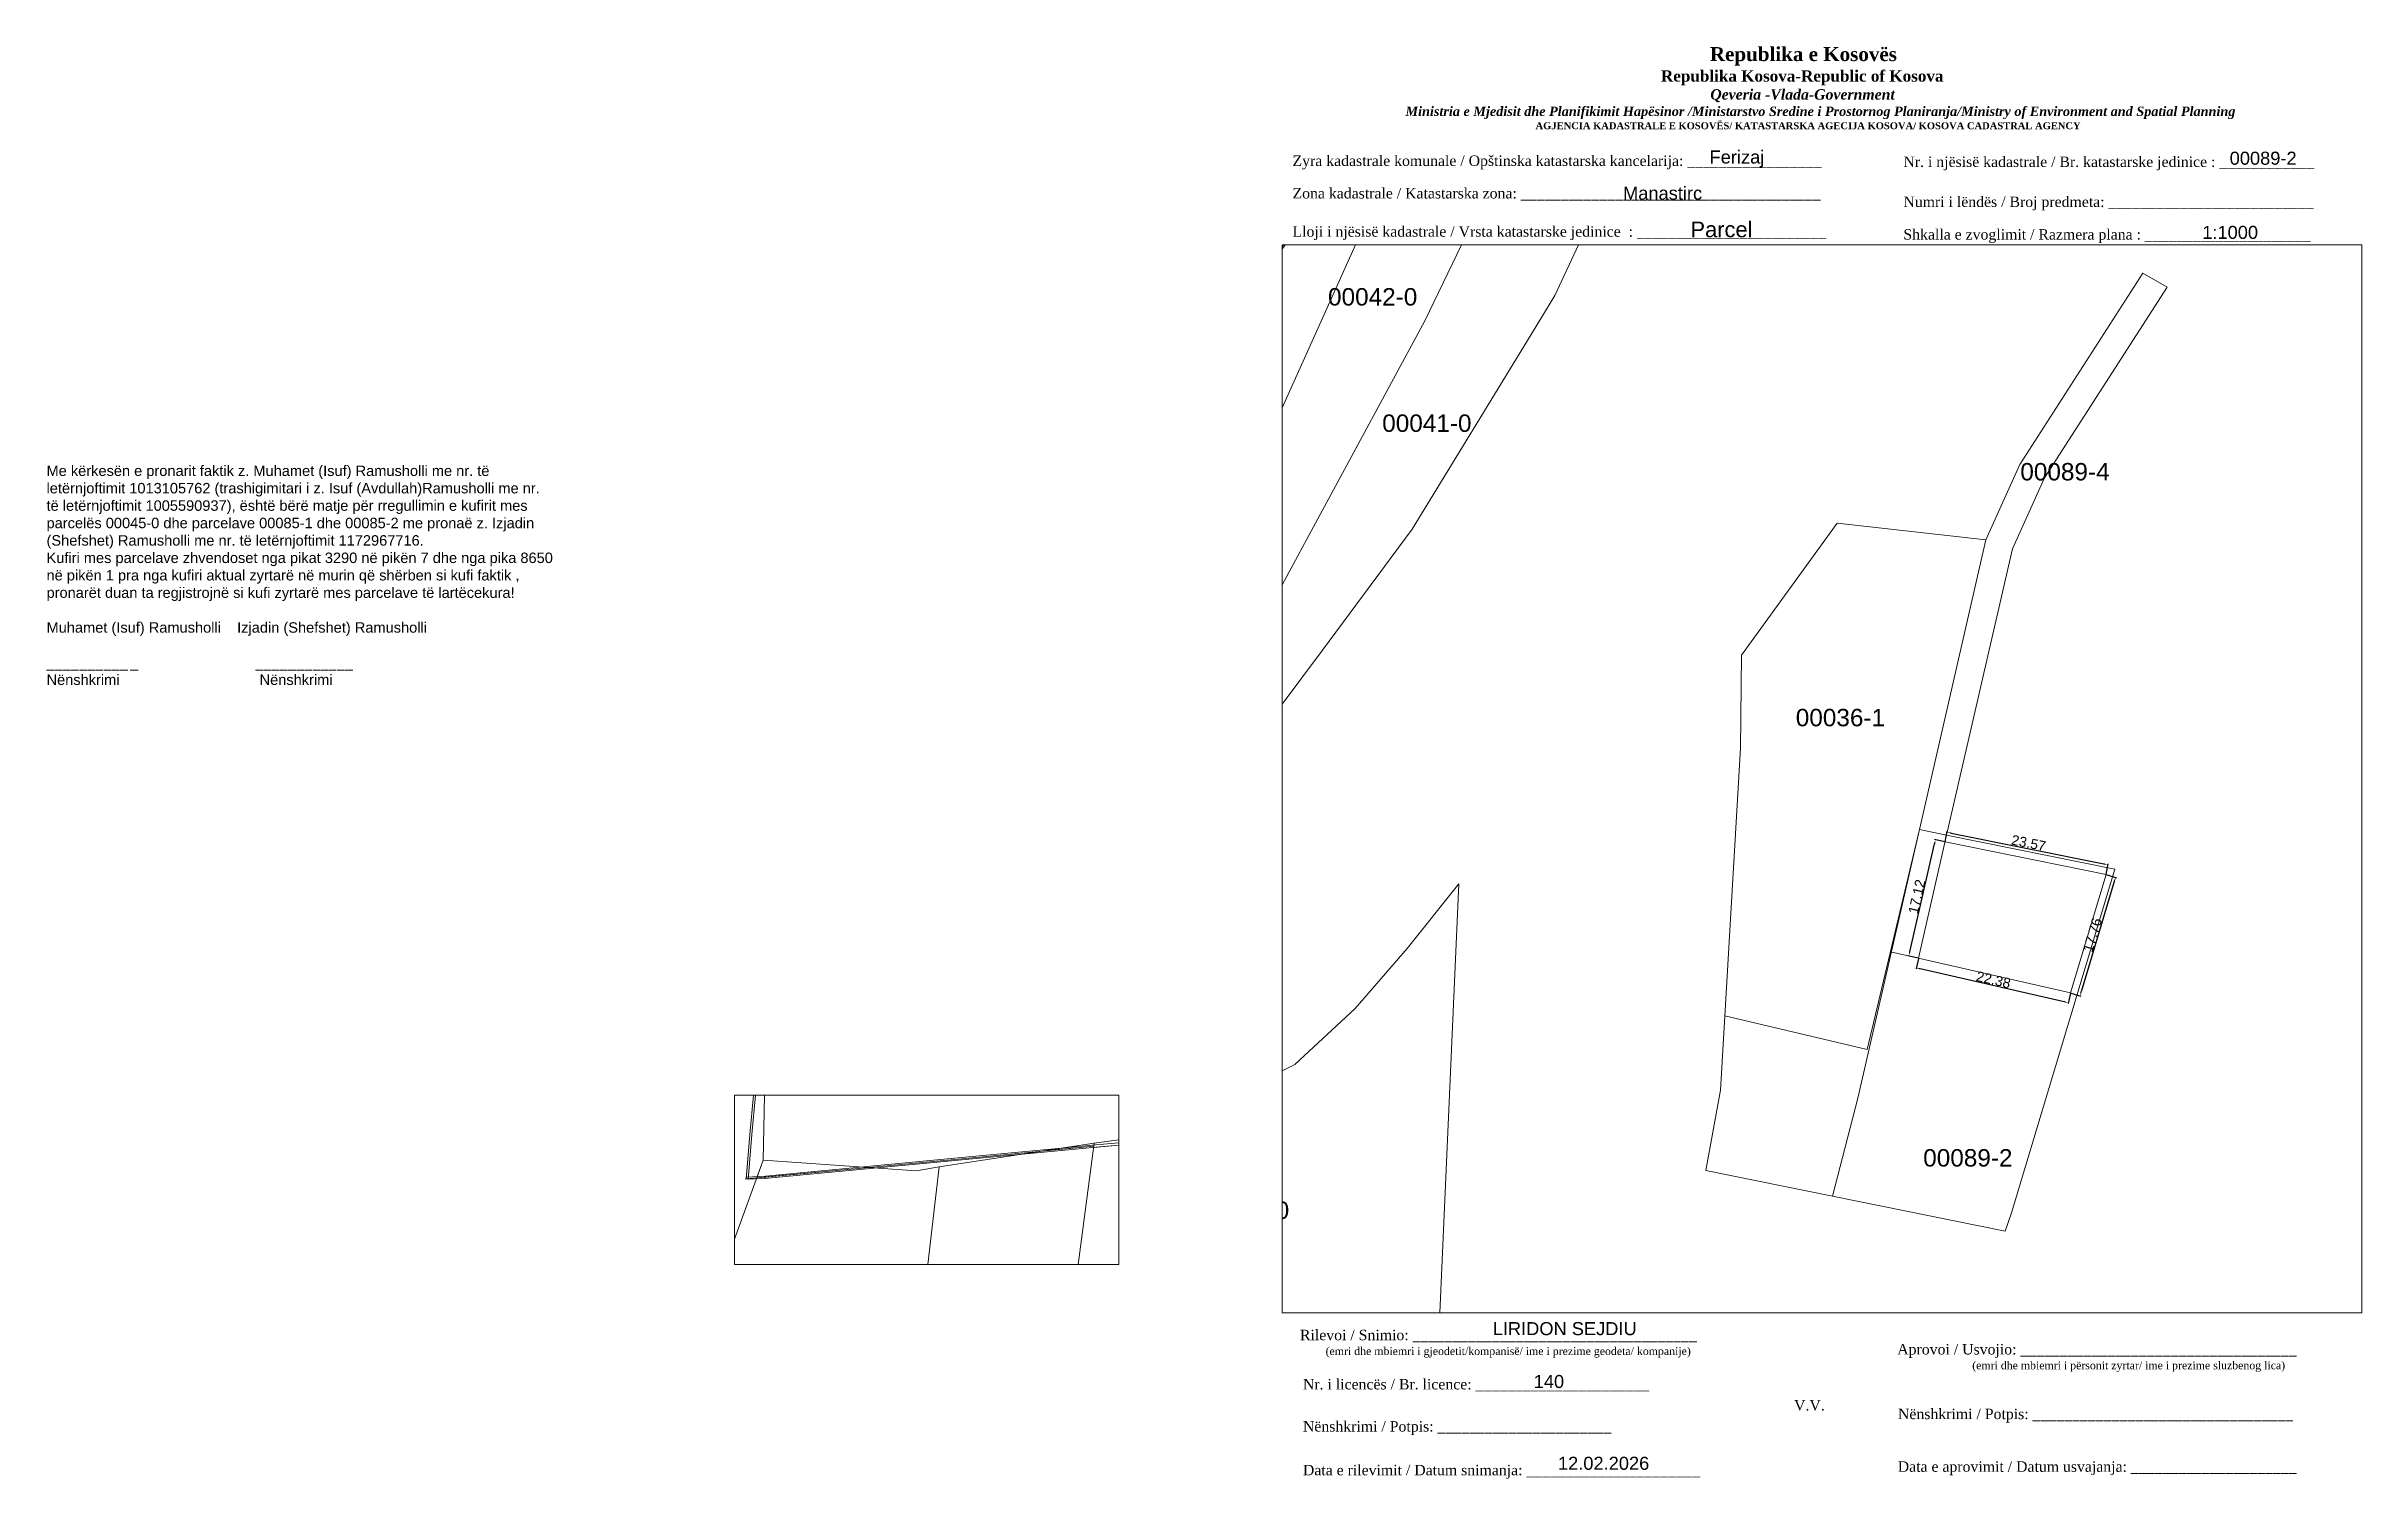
# Paper-space layout 'Manuali' of a CAD drawing. Header units: metres. Extents: x -236 to 208, y 2 to 276.
# The model-space entities are those that its viewports show. They can reach past a viewport. Long polylines and large blocks are cut down to what shows.
import ezdxf

# ---------------------------------------------------------------- set-up
doc = ezdxf.new("R2010")
doc.units = ezdxf.units.M
doc.header["$PDMODE"] = 32
doc.header["$PDSIZE"] = 0.75
doc.layers.get('0').update_dxf_attribs({"lineweight": 0})
doc.layers.get('Defpoints').update_dxf_attribs({"lineweight": 0})
for name, color, linetype, lineweight in [('asfallt', 44, 'Continuous', 0), ('Korniza e jashtme', 7, 'Continuous', 0), ('muri', 32, 'Continuous', 0), ('Ndarjet', 1, 'Continuous', 0), ('Nr Parceles Baze', 7, 'Continuous', 0), ('parc e rregulluar', 3, 'Continuous', 0), ('Parc-Kojshi', 251, 'Continuous', 0), ('Parcela Baze', 7, 'Continuous', 0), ('ParcReNet_12', 5, 'Continuous', 0), ('rregullimi', 1, 'Continuous', 0), ('YourDimensionLayer', 5, 'Continuous', 0)]:
    doc.layers.add(name, color=color, linetype=linetype, lineweight=lineweight)
doc.styles.get("Standard").update_dxf_attribs({"font": 'arial.ttf'})
doc.dimstyles.get("Standard").update_dxf_attribs({"dimtxt": 1.9, "dimasz": 1, "dimexe": 0.18, "dimexo": 0.0625, "dimgap": 0.09, "dimtad": 1, "dimzin": 0, "dimdsep": 46, "dimtxsty": 'Standard', "dimcen": 0, "dimadec": 0, "dimazin": 0, "dimtfac": 1, "dimtofl": 0, "dimtmove": 0, "dimatfit": 3, "dimfxl": 1, "dimtolj": 1, "dimtzin": 0, "dimarcsym": 0})

# ---------------------------------------------------------------- blocks, each defined once
blk = doc.blocks.new('*D56')
at = {"layer": 'Defpoints', "color": 0, "transparency": 16777216}
for p in [(7508539.85, 4691204.06), (7508534.74, 4691187.05), (7508536.1, 4691186.64)]:
    blk.add_point(p, dxfattribs=at)
at = {"layer": 'YourDimensionLayer', "color": 0, "lineweight": -2, "transparency": 16777216}
for p, q in [((7508541.04, 4691203.08), (7508536.27, 4691187.22)), ((7508539.89, 4691204.05), (7508541.34, 4691203.61)), ((7508534.78, 4691187.04), (7508536.23, 4691186.6))]:
    blk.add_line(p, q, dxfattribs=at)
at = {"layer": 'YourDimensionLayer', "color": 0, "transparency": 16777216}
for points in [[(7508540.94, 4691203.11), (7508541.14, 4691203.05), (7508541.21, 4691203.65)], [(7508536.18, 4691187.24), (7508536.37, 4691187.19), (7508536.1, 4691186.64)]]:
    blk.add_solid(points, dxfattribs=at)
at = {"layer": 'YourDimensionLayer', "color": 0, "transparency": 16777216, "insert": (7508537.9, 4691195.38), "char_height": 1.425, "attachment_point": 5, "rotation": 73.2784}
blk.add_mtext('\\A1;17.76', dxfattribs=at)
blk = doc.blocks.new('*D57')
at = {"layer": 'Defpoints', "color": 0, "transparency": 16777216}
for p in [(7508512.92, 4691192.05), (7508512.6, 4691190.66), (7508534.74, 4691187.05)]:
    blk.add_point(p, dxfattribs=at)
at = {"layer": 'YourDimensionLayer', "color": 0, "lineweight": -2, "transparency": 16777216}
for p, q in [((7508512.91, 4691192.01), (7508512.57, 4691190.53)), ((7508533.83, 4691185.8), (7508513.19, 4691190.53)), ((7508534.73, 4691187.01), (7508534.39, 4691185.53))]:
    blk.add_line(p, q, dxfattribs=at)
at = {"layer": 'YourDimensionLayer', "color": 0, "transparency": 16777216}
for points in [[(7508513.21, 4691190.63), (7508513.17, 4691190.43), (7508512.6, 4691190.66)], [(7508533.86, 4691185.89), (7508533.81, 4691185.7), (7508534.42, 4691185.66)]]:
    blk.add_solid(points, dxfattribs=at)
at = {"layer": 'YourDimensionLayer', "color": 0, "transparency": 16777216, "insert": (7508523.69, 4691188.94), "char_height": 1.425, "attachment_point": 5, "rotation": 347.0852}
blk.add_mtext('\\A1;22.38', dxfattribs=at)
blk = doc.blocks.new('*D58')
at = {"layer": 'Defpoints', "color": 0, "transparency": 16777216}
for p in [(7508515.36, 4691209.06), (7508516.75, 4691208.74), (7508512.92, 4691192.05)]:
    blk.add_point(p, dxfattribs=at)
at = {"layer": 'YourDimensionLayer', "color": 0, "lineweight": -2, "transparency": 16777216}
for p, q in [((7508511.67, 4691192.96), (7508515.23, 4691208.47)), ((7508516.7, 4691208.75), (7508515.23, 4691209.09)), ((7508512.88, 4691192.06), (7508511.4, 4691192.4))]:
    blk.add_line(p, q, dxfattribs=at)
at = {"layer": 'YourDimensionLayer', "color": 0, "transparency": 16777216}
for points in [[(7508515.13, 4691208.5), (7508515.32, 4691208.45), (7508515.36, 4691209.06)], [(7508511.57, 4691192.98), (7508511.76, 4691192.93), (7508511.53, 4691192.37)]]:
    blk.add_solid(points, dxfattribs=at)
at = {"layer": 'YourDimensionLayer', "color": 0, "transparency": 16777216, "insert": (7508512.68, 4691200.89), "char_height": 1.425, "attachment_point": 5, "rotation": 77.0848}
blk.add_mtext('\\A1;17.12', dxfattribs=at)
blk = doc.blocks.new('*D59')
at = {"layer": 'Defpoints', "color": 0, "transparency": 16777216}
for p in [(7508516.75, 4691208.74), (7508540.13, 4691205.46), (7508539.85, 4691204.06)]:
    blk.add_point(p, dxfattribs=at)
at = {"layer": 'YourDimensionLayer', "color": 0, "lineweight": -2, "transparency": 16777216}
for p, q in [((7508516.76, 4691208.78), (7508517.06, 4691210.27)), ((7508517.62, 4691210.02), (7508539.54, 4691205.58)), ((7508539.86, 4691204.11), (7508540.16, 4691205.59))]:
    blk.add_line(p, q, dxfattribs=at)
at = {"layer": 'YourDimensionLayer', "color": 0, "transparency": 16777216}
for points in [[(7508517.64, 4691210.11), (7508517.6, 4691209.92), (7508517.03, 4691210.14)], [(7508539.56, 4691205.68), (7508539.52, 4691205.48), (7508540.13, 4691205.46)]]:
    blk.add_solid(points, dxfattribs=at)
at = {"layer": 'YourDimensionLayer', "color": 0, "transparency": 16777216, "insert": (7508528.74, 4691208.58), "char_height": 1.425, "attachment_point": 5, "rotation": 348.5551}
blk.add_mtext('\\A1;23.57', dxfattribs=at)

msp = doc.modelspace()

# ---------------------------------------------------------------- linework, layer by layer
at = {"layer": 'asfallt', "elevation": 666.05, "flags": 128}
for points in [[(7508339.866, 4691106.945), (7508340.197, 4691111.237), (7508343.59, 4691147.585), (7508342.277, 4691169.526), (7508342.414, 4691189.102), (7508344.793, 4691200.879), (7508346.617, 4691205.672), (7508353.034, 4691222.349), (7508389.669, 4691259.805), (7508394.313, 4691264.835), (7508410.719, 4691281.242), (7508418.288, 4691289.603), (7508431.579, 4691308.217), (7508446.844, 4691337.695)], [(7508340.065, 4691106.93), (7508340.396, 4691111.22), (7508343.791, 4691147.582), (7508342.477, 4691169.531), (7508342.614, 4691189.081), (7508344.986, 4691200.823), (7508346.804, 4691205.601), (7508353.206, 4691222.239), (7508389.814, 4691259.667), (7508394.457, 4691264.696), (7508410.864, 4691281.104), (7508418.444, 4691289.477), (7508431.75, 4691308.112), (7508446.871, 4691337.312)]]:
    msp.add_lwpolyline(points, dxfattribs=at)
at = {"layer": 'muri', "flags": 128}
for points, elevation in [([(7508407.263, 4691113.077), (7508399.382, 4691112.372), (7508373.353, 4691110.014), (7508370.048, 4691109.706), (7508361.516, 4691108.897), (7508341.613, 4691107.023), (7508339.772, 4691106.939)], 665.302), ([(7508407.243, 4691113.295), (7508399.362, 4691112.59), (7508373.333, 4691110.232), (7508370.028, 4691109.924), (7508361.495, 4691109.115), (7508341.717, 4691107.252), (7508339.855, 4691107.133)], 665.302), ([(7508339.855, 4691107.133), (7508341.717, 4691107.252)], 666.169), ([(7508341.717, 4691107.252), (7508341.737, 4691107.035)], 665.302)]:
    msp.add_lwpolyline(points, dxfattribs=dict(at, elevation=elevation))
at = {"layer": 'Ndarjet', "flags": 128}
for points in [[(7508485.141, 4691183.793), (7508505.582, 4691178.955), (7508513.05, 4691210.508)], [(7508516.972, 4691209.714), (7508512.922, 4691192.053)], [(7508516.774, 4691208.734), (7508539.848, 4691204.062), (7508534.737, 4691187.051), (7508508.9, 4691192.975)]]:
    msp.add_lwpolyline(points, dxfattribs=at)
at = {"layer": 'parc e rregulluar', "flags": 128}
for points in [[(7508417.624, 4691223.226), (7508427.354, 4691236.275), (7508440.265, 4691253.674), (7508457.313, 4691281.623), (7508460.716, 4691287.202), (7508474.215, 4691316.171)], [(7508431.39, 4691308.333), (7508418.115, 4691289.742)], [(7508343.59, 4691147.585), (7508340.197, 4691111.237), (7508339.87, 4691106.996), (7508340.882, 4691107.089), (7508351.645, 4691108.078), (7508361.505, 4691109.006), (7508368.178, 4691109.639), (7508373.139, 4691110.104), (7508373.179, 4691110.41), (7508399.51, 4691113.941)]]:
    msp.add_lwpolyline(points, dxfattribs=at)
at = {"layer": 'Parc-Kojshi', "flags": 128}
for points in [[(7508410.976, 4691281.274), (7508431.497, 4691309.012)], [(7508334.931, 4691090.794), (7508341.501, 4691108.784), (7508342.282, 4691146.602)]]:
    msp.add_lwpolyline(points, dxfattribs=at)
at = {"layer": 'Parcela Baze', "flags": 128}
for points in [[(7508404.223, 4691192.058), (7508409.742, 4691183.339), (7508369.332, 4691177.721), (7508340.882, 4691174.732), (7508342.903, 4691197.001), (7508353.434, 4691218.609), (7508362.824, 4691232.598), (7508410.976, 4691281.274), (7508431.497, 4691309.012), (7508445.338, 4691338.76), (7508450.398, 4691335.18), (7508439.537, 4691311.022), (7508405.344, 4691234.996), (7508395.793, 4691205.378), (7508399.873, 4691198.928), (7508404.223, 4691192.058)], [(7508461.488, 4691323.83), (7508442.066, 4691283.563), (7508411.614, 4691227.227), (7508399.873, 4691198.928), (7508395.793, 4691205.378), (7508405.344, 4691234.996), (7508439.537, 4691311.022), (7508450.398, 4691335.18), (7508451.728, 4691334.25), (7508461.488, 4691323.83)], [(7508474.797, 4691317.42), (7508460.716, 4691287.202), (7508457.313, 4691281.623), (7508440.265, 4691253.674), (7508427.354, 4691236.275), (7508417.624, 4691223.226), (7508410.853, 4691209.567), (7508404.223, 4691192.058), (7508399.873, 4691198.928), (7508411.614, 4691227.227), (7508442.066, 4691283.563), (7508461.488, 4691323.83), (7508474.797, 4691317.42)], [(7508548.635, 4691288.422), (7508531.017, 4691261.012), (7508526.404, 4691250.845), (7508516.972, 4691209.714), (7508513.05, 4691210.508), (7508522.595, 4691252.131), (7508527.495, 4691262.93), (7508545.156, 4691290.408), (7508548.635, 4691288.422)], [(7508500.591, 4691157.87), (7508482.397, 4691161.541), (7508484.522, 4691173.086), (7508487.364, 4691222.214), (7508487.534, 4691235.573), (7508501.275, 4691254.512), (7508522.595, 4691252.131), (7508513.05, 4691210.508), (7508504.212, 4691171.965), (7508500.591, 4691157.87)], [(7508513.05, 4691210.508), (7508516.972, 4691209.714), (7508541.121, 4691204.825), (7508526.292, 4691155.465), (7508525.369, 4691152.871), (7508500.591, 4691157.87), (7508504.212, 4691171.965), (7508513.05, 4691210.508)], [(7508416.152, 4691173.191), (7508423.38, 4691176.79), (7508432.06, 4691184.83), (7508439.53, 4691193.43), (7508446.956, 4691202.74), (7508443.961, 4691135.849), (7508435.662, 4691062.254), (7508434.606, 4691062.787), (7508423.958, 4691068.162), (7508398.65, 4691085.263), (7508411.45, 4691127.241), (7508412.881, 4691137.761), (7508416.152, 4691173.191)], [(7508409.742, 4691183.339), (7508416.262, 4691174.389), (7508406.882, 4691169.779), (7508402.931, 4691137.869), (7508399.51, 4691113.941), (7508373.179, 4691110.41), (7508358.345, 4691108.123), (7508356.161, 4691107.763), (7508341.501, 4691108.784), (7508342.282, 4691146.602), (7508343.162, 4691164.362), (7508340.882, 4691174.732), (7508369.332, 4691177.721), (7508409.742, 4691183.339)], [(7508402.931, 4691137.869), (7508412.881, 4691137.761), (7508411.45, 4691127.241), (7508398.65, 4691085.263), (7508396.13, 4691073.883), (7508388.369, 4691029.875), (7508384.109, 4691010.615), (7508381.889, 4690992.706), (7508376.368, 4690965.557), (7508376.348, 4690965.447), (7508368.549, 4690975.077), (7508361.909, 4690980.347), (7508362.939, 4691008.496), (7508364.619, 4691026.805), (7508366.37, 4691052.325), (7508369.22, 4691080.534), (7508373.179, 4691110.41), (7508399.51, 4691113.941), (7508402.931, 4691137.869)], [(7508357.205, 4690983.174), (7508354.419, 4691006.826), (7508352.558, 4691029.067), (7508352.594, 4691043.538), (7508352.886, 4691051.323), (7508353.23, 4691060.99), (7508356.509, 4691092.296), (7508358.345, 4691108.123), (7508373.179, 4691110.41), (7508369.22, 4691080.534), (7508366.37, 4691052.325), (7508364.619, 4691026.805), (7508362.939, 4691008.496), (7508361.909, 4690980.347), (7508357.205, 4690983.174)], [(7508358.345, 4691108.123), (7508356.509, 4691092.296), (7508353.23, 4691060.99), (7508352.886, 4691051.323), (7508332.16, 4691051.844), (7508332.161, 4691061.345), (7508334.931, 4691090.794), (7508341.501, 4691108.784), (7508356.161, 4691107.763), (7508358.345, 4691108.123)]]:
    msp.add_lwpolyline(points, dxfattribs=at)
at = {"layer": 'Parcela Baze', "elevation": 665.302, "flags": 128}
msp.add_lwpolyline([(7508407.127, 4691113.065), (7508399.382, 4691112.372), (7508373.123, 4691109.985)], dxfattribs=at)
at = {"layer": 'ParcReNet_12', "flags": 128}
for points in [[(7508399.51, 4691113.941), (7508373.179, 4691110.41), (7508373.139, 4691110.104), (7508368.178, 4691109.639), (7508361.505, 4691109.006), (7508351.645, 4691108.078), (7508340.882, 4691107.089), (7508341.501, 4691108.784), (7508342.282, 4691146.602)], [(7508410.976, 4691281.274), (7508431.497, 4691309.012)], [(7508474.797, 4691317.42), (7508460.716, 4691287.202), (7508457.313, 4691281.623), (7508440.265, 4691253.674), (7508427.354, 4691236.275), (7508417.624, 4691223.226)]]:
    msp.add_lwpolyline(points, dxfattribs=at)
at = {"layer": 'rregullimi', "flags": 128}
msp.add_lwpolyline([(7508340.882, 4691107.089), (7508341.726, 4691107.143), (7508351.645, 4691108.078), (7508361.505, 4691109.006), (7508368.178, 4691109.639), (7508370.038, 4691109.815), (7508373.139, 4691110.104)], dxfattribs=at)

# ---------------------------------------------------------------- texts
at = {"layer": 'Nr Parceles Baze'}
msp.add_text('00044-0', height=2.5, dxfattribs=at).set_placement((7508409.777, 4691154.603))
at = {"layer": 'Parcela Baze'}
for s, p in [('00042-0', (7508428.166, 4691285.769)), ('00041-0', (7508435.946, 4691267.626)), ('00089-4', (7508527.546, 4691260.653)), ('00036-1', (7508495.311, 4691225.351)), ('00089-2', (7508513.605, 4691162.132))]:
    msp.add_text(s, height=2.5, dxfattribs=at).set_placement(p)

# ---------------------------------------------------------------- dimensions: what is measured, and where the dimension line sits
at = {"layer": 'YourDimensionLayer'}
for p1, p2, picture, middle in [((7508516.748, 4691208.739), (7508539.848, 4691204.062), '*D59', (7508528.739, 4691208.577)), ((7508512.922, 4691192.053), (7508516.748, 4691208.739), '*D58', (7508512.683, 4691200.89)), ((7508539.848, 4691204.062), (7508534.737, 4691187.051), '*D56', (7508537.896, 4691195.375)), ((7508534.737, 4691187.051), (7508512.922, 4691192.053), '*D57', (7508523.689, 4691188.939))]:
    dim = msp.add_aligned_dim(p1=p1, p2=p2, distance=1.425, dimstyle='Standard', override={"dimscale": 0.75, "dimasz": 0.8}, dxfattribs=at)
    dim.commit()
    dim.dimension.update_dxf_attribs({"geometry": picture, "text_midpoint": middle})

psp = doc.layouts.new('Manuali')

# ---------------------------------------------------------------- texts
for s, p in [('1:1000', (177.11, 239.17)), ('LIRIDON SEJDIU ', (41.3, 29.28)), ('140', (49.15, 19.16)), ('12.02.2026', (53.79, 3.5))]:
    psp.add_text(s, height=2.5).set_placement(p)
for s, insert, char_height, width, attachment_point in [('\\pi77.297;{\\fBook Antiqua|b1|i0|c0|p18;\\H1.333x;Republika e Kosovës\\fTimes New Roman|b1|i0|c0|p18;\\P\\pi67.927;\\fBook Antiqua|b1|i0|c0|p18;\\H0.8125x;Republika Kosova-Republic of Kosova\\fTimes New Roman|b1|i0|c0|p18;\\P\\pi77.378;\\fBook Antiqua|b1|i1|c0|p18;\\H0.9233x;Qeveria -Vlada-Government \\P\\pi13.032,l6,t23.033;\\fTimes New Roman|b1|i1|c0|p18;\\H0.9x;Ministria e Mjedisit dhe Planifikimit Hapësinor /Ministarstvo Sredine i Prostornog Planiranja/Ministry of Environment and Spatial Planning\\P\\pi43.931,l0,tz;\\fBook Antiqua|b1|i0|c0|p18;\\H0.7406x;AGJENCIA KADASTRALE E KOSOVËS/ KATASTARSKA AGECIJA KOSOVA/ KOSOVA CADASTRAL AGENCY}', (5.57, 275.89), 2, 191.8237, 1), ('{\\fTimes New Roman|b0|i0|c0|p18;Zyra kadastrale komunale / Opštinska katastarska kancelarija: _________________}', (2.98, 255.14), 2, 100.6873, 1), ('Ferizaj', (88.05, 254.47), 2.5, 9.9735, 5), ('{\\fTimes New Roman|b0|i0|c0|p18;Nr. i njësisë kadastrale / Br. katastarske jedinice : ____________}', (119.91, 254.94), 2, 79.9484, 1), ('00089-2', (182.36, 255.87), 2.5, 28.8281, 1), ('{\\fTimes New Roman|b0|i0|c0|p18;Zona kadastrale / Katastarska zona: ______________________________________}', (2.98, 248.91), 2, 100.6873, 1), ('Manastirc', (73.82, 247.91), 2.5, 9.9735, 5), ('{\\fTimes New Roman|b0|i0|c0|p18;Numri i lëndës / Broj predmeta: __________________________}', (119.91, 247.28), 2, 79.9484, 1), ('{\\fTimes New Roman|b0|i0|c0|p18;Lloji i njësisë kadastrale / Vrsta katastarske jedinice  : ________________________}', (2.98, 241.59), 2, 100.6873, 1), ('{\\fArial|b0|i0|c0|p34;Parcel}', (85.09, 240.96), 3, 11.2939, 5), ('{\\fTimes New Roman|b0|i0|c0|p18;Shkalla e zvoglimit / Razmera plana : _____________________}', (119.91, 241.04), 2, 79.9484, 1), ('Me kërkesën e pronarit faktik z. Muhamet (Isuf) Ramusholli me nr. të\\Pletërnjoftimit 1013105762 (trashigimitari i z. Isuf (Avdullah)Ramusholli me nr.\\Ptë letërnjoftimit 1005590937), është bërë matje për rregullimin e kufirit mes\\Pparcelës 00045-0 dhe parcelave 00085-1 dhe 00085-2 me pronaë z. Izjadin (Shefshet) Ramusholli me nr. të letërnjoftimit 1172967716.\\PKufiri mes parcelave zhvendoset nga pikat 3290 në pikën 7 dhe nga pika 8650 në pikën 1 pra nga kufiri aktual zyrtarë në murin që shërben si kufi faktik , pronarët duan ta regjistrojnë si kufi zyrtarë mes parcelave të lartëcekura!\\P\\PMuhamet (Isuf) Ramusholli    Izjadin (Shefshet) Ramusholli \\P                             \\P__________^I_                 ^I^I____________\\PNënshkrimi                  ^I^I Nënshkrimi', (-235.5, 195.78), 2, 98.2782, 1), ('{\\fTimes New Roman|b0|i0|c0|p18;Rilevoi / Snimio: ____________________________________\\P     \\H0.75x;(emri dhe mbiemri i gjeodetit/kompanisë/ ime i prezime geodeta/ kompanije)}', (42.38, 27.65), 2, 74.7958, 5), ('{\\fTimes New Roman|b0|i0|c0|p18; Aprovoi / Usvojio: ___________________________________\\P                    \\H0.75x;(emri dhe mbiemri i përsonit zyrtar/ ime i prezime sluzbenog lica)}', (117.98, 27.58), 2, 83.344, 1), ('{\\fTimes New Roman|b0|i0|c0|p18;Nr. i licencës / Br. licence: ______________________\\P                                }', (4.98, 20.89), 2, 83.344, 1), ('{\\fTimes New Roman|b0|i0|c0|p18;V.V.                                 }', (101.92, 15.84), 2, 5.7076, 5), ('{\\fTimes New Roman|b0|i0|c0|p18; Nënshkrimi / Potpis: _________________________________}', (118.12, 15.2), 2, 83.344, 1), ('{\\fTimes New Roman|b0|i0|c0|p18;Nënshkrimi / Potpis: ______________________\\P                                 }', (4.98, 12.82), 2, 83.344, 1), ('{\\fTimes New Roman|b0|i0|c0|p18;Data e rilevimit / Datum snimanja: ______________________\\P                                 }', (4.98, 4.45), 2, 83.344, 1), ('{\\fTimes New Roman|b0|i0|c0|p18; Data e aprovimit / Datum usvajanja: _____________________}', (118.07, 5.12), 2, 83.344, 1)]:
    psp.add_mtext(s, dxfattribs=dict(insert=insert, char_height=char_height, width=width, attachment_point=attachment_point))

# ---------------------------------------------------------------- viewports
at = {"layer": 'Korniza e jashtme', "view_target_point": (370776.427, 310629.57)}
psp.add_viewport(center=(104.31, 135.78), size=(206.65, 204.4572), view_center_point=(7137722.634, 4380588.224), view_height=153.34291, dxfattribs=at)
psp.add_viewport(center=(-67.04, 59.02), size=(73.58, 32.4496), view_center_point=(7137580.707, 4380477.319), view_height=16.22481, status=3, dxfattribs=at)

doc.saveas('drawing.dxf')
